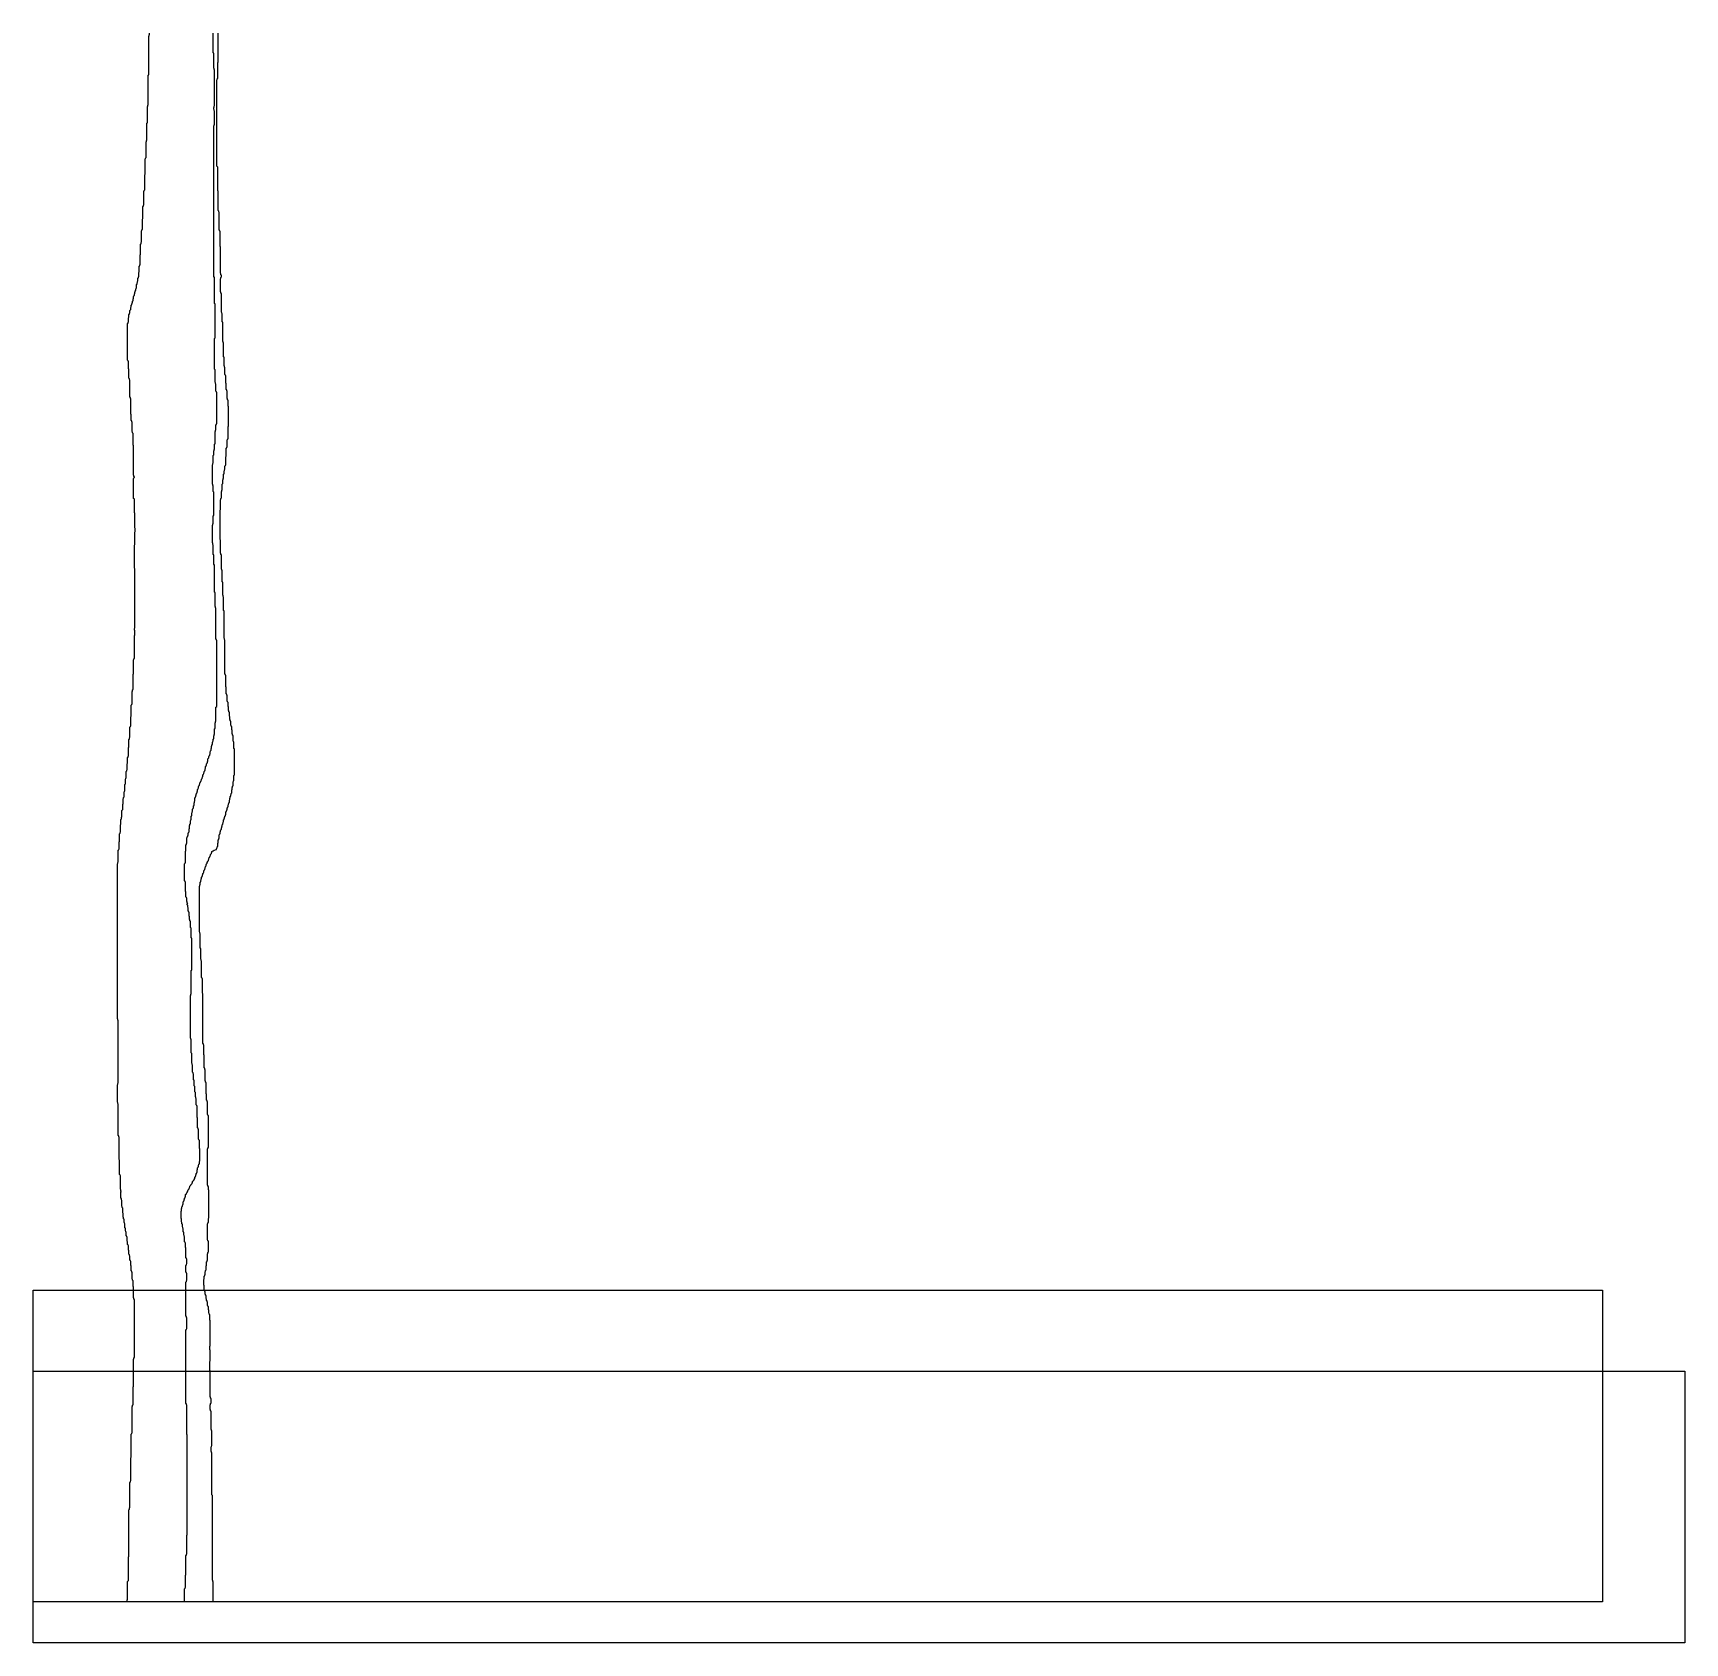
# Model space of a CAD drawing. Header units: metres. Extents: x -303 to 3381, y -92 to 3499.
import ezdxf

# ---------------------------------------------------------------- set-up
doc = ezdxf.new("R2010")
doc.units = ezdxf.units.M
for name, color, linetype in [('Curve_Exist', 63, 'Continuous'), ('CuttingCurve_A', 10, 'Continuous'), ('CuttingCurve_B', 30, 'Continuous'), ('Image', 191, 'Continuous'), ('Solution', 191, 'Continuous')]:
    doc.layers.add(name, color=color, linetype=linetype)
picture_1 = doc.add_image_def('image1.jpg', size_in_pixel=(3684.210526, 606))
picture_2 = doc.add_image_def('image2.png', size_in_pixel=(3500, 695))

msp = doc.modelspace()

# ---------------------------------------------------------------- linework, layer by layer
at = {"layer": 'Curve_Exist'}
for points in [[(-93, 0), (-93, 4), (-92, 5), (-92, 45), (-90, 47), (-90, 100), (-89, 101), (-89, 205), (-88, 206), (-88, 209), (-87, 210), (-87, 266), (-86, 267), (-86, 269), (-85, 270), (-85, 321), (-84, 322), (-84, 374), (-83, 375), (-83, 376), (-82, 377), (-82, 435), (-81, 436), (-81, 438), (-80, 439), (-80, 479), (-79, 480), (-79, 541), (-78, 542), (-78, 544), (-77, 545), (-77, 674), (-78, 675), (-78, 677), (-79, 678), (-79, 702), (-80, 703), (-80, 716), (-81, 717), (-81, 719), (-82, 720), (-82, 734), (-83, 735), (-83, 737), (-84, 738), (-84, 749), (-85, 750), (-85, 759), (-86, 760), (-86, 761), (-87, 762), (-87, 771), (-88, 772), (-88, 774), (-89, 775), (-89, 783), (-90, 784), (-90, 794), (-91, 795), (-91, 796), (-92, 797), (-92, 803), (-93, 804), (-93, 813), (-94, 814), (-94, 815), (-95, 816), (-95, 824), (-96, 825), (-96, 826), (-97, 827), (-97, 833), (-98, 834), (-98, 843), (-99, 844), (-99, 845), (-100, 846), (-100, 853), (-101, 854), (-101, 857), (-102, 858), (-102, 866), (-103, 867), (-103, 878), (-104, 879), (-104, 881), (-105, 882), (-105, 895), (-106, 896), (-106, 899), (-107, 900), (-107, 914), (-106, 915), (-107, 916), (-107, 919), (-108, 920), (-108, 950), (-109, 951), (-109, 952), (-110, 953), (-110, 985), (-111, 986), (-111, 1036), (-112, 1037), (-112, 1039), (-113, 1040), (-113, 1110), (-114, 1111), (-114, 1113), (-115, 1114), (-115, 1153), (-114, 1154), (-114, 1156), (-113, 1157), (-113, 1296), (-114, 1297), (-114, 1299), (-115, 1300), (-115, 1646), (-114, 1647), (-114, 1649), (-113, 1650), (-113, 1676), (-112, 1677), (-112, 1678), (-111, 1679), (-111, 1695), (-110, 1696), (-110, 1713), (-109, 1714), (-109, 1716), (-108, 1717), (-108, 1733), (-107, 1734), (-107, 1745), (-106, 1746), (-106, 1750), (-105, 1751), (-105, 1765), (-103, 1767), (-103, 1779), (-102, 1780), (-102, 1791), (-101, 1792), (-101, 1794), (-100, 1795), (-100, 1806), (-99, 1807), (-99, 1808), (-98, 1809), (-98, 1823), (-97, 1824), (-97, 1835), (-96, 1836), (-96, 1837), (-95, 1838), (-95, 1852), (-94, 1853), (-94, 1855), (-93, 1856), (-93, 1869), (-92, 1870), (-92, 1883), (-91, 1884), (-91, 1886), (-90, 1887), (-90, 1905), (-89, 1906), (-89, 1923), (-88, 1924), (-88, 1927), (-87, 1928), (-87, 1951), (-86, 1952), (-86, 1953), (-85, 1954), (-85, 1974), (-84, 1975), (-84, 2000), (-83, 2001), (-83, 2002), (-82, 2003), (-82, 2030), (-81, 2031), (-81, 2034), (-80, 2035), (-80, 2069), (-79, 2070), (-79, 2101), (-78, 2102), (-78, 2103), (-77, 2104), (-77, 2155), (-76, 2156), (-76, 2166), (-77, 2167), (-77, 2171), (-76, 2172), (-76, 2304), (-77, 2305), (-77, 2357), (-76, 2358), (-76, 2386), (-75, 2387), (-75, 2394), (-76, 2395), (-76, 2428), (-77, 2429), (-77, 2459), (-79, 2461), (-79, 2505), (-78, 2506), (-78, 2507), (-77, 2508), (-77, 2509), (-78, 2510), (-78, 2512), (-79, 2513), (-79, 2579), (-80, 2580), (-80, 2606), (-81, 2607), (-81, 2609), (-82, 2610), (-82, 2631), (-83, 2632), (-83, 2634), (-84, 2635), (-84, 2648), (-85, 2649), (-85, 2683), (-86, 2684), (-86, 2686), (-87, 2687), (-87, 2725), (-88, 2726), (-88, 2728), (-89, 2729), (-89, 2749), (-90, 2750), (-90, 2766), (-91, 2767), (-91, 2768), (-92, 2769), (-92, 2851), (-91, 2852), (-91, 2854), (-90, 2855), (-90, 2864), (-89, 2865), (-89, 2871), (-88, 2872), (-88, 2874), (-87, 2875), (-87, 2880), (-85, 2882), (-85, 2887), (-84, 2888), (-84, 2892), (-83, 2893), (-83, 2895), (-82, 2896), (-82, 2897), (-81, 2898), (-81, 2901), (-80, 2902), (-80, 2906), (-79, 2907), (-79, 2911), (-78, 2912), (-78, 2913), (-77, 2914), (-77, 2917), (-76, 2918), (-76, 2921), (-75, 2922), (-75, 2924), (-74, 2925), (-74, 2928), (-73, 2929), (-73, 2930), (-72, 2931), (-72, 2938), (-71, 2939), (-71, 2942), (-70, 2943), (-70, 2945), (-69, 2946), (-69, 2952), (-68, 2953), (-68, 2955), (-67, 2956), (-67, 2965), (-66, 2966), (-66, 2979), (-65, 2980), (-65, 2982), (-64, 2983), (-64, 3004), (-63, 3005), (-63, 3028), (-62, 3029), (-62, 3032), (-61, 3033), (-61, 3058), (-60, 3059), (-60, 3060), (-59, 3061), (-59, 3084), (-58, 3085), (-58, 3112), (-57, 3113), (-57, 3115), (-56, 3116), (-56, 3146), (-55, 3147), (-55, 3148), (-54, 3149), (-54, 3183), (-53, 3184), (-53, 3218), (-52, 3219), (-52, 3220), (-51, 3221), (-51, 3256), (-50, 3257), (-50, 3259), (-49, 3260), (-49, 3298), (-48, 3299), (-48, 3335), (-47, 3336), (-47, 3338), (-46, 3339), (-46, 3405), (-45, 3406), (-45, 3492), (-44, 3493), (-44, 3495), (-43, 3496), (-43, 3499)], [(99, 0), (99, 44), (98, 45), (98, 47), (97, 48), (97, 237), (96, 238), (96, 332), (95, 333), (95, 334), (94, 335), (94, 345), (95, 346), (95, 347), (96, 348), (96, 381), (95, 382), (95, 383), (94, 384), (94, 425), (93, 426), (93, 428), (92, 429), (92, 439), (93, 440), (93, 442), (94, 443), (94, 453), (93, 454), (93, 456), (92, 457), (92, 515), (91, 516), (91, 536), (92, 537), (92, 561), (91, 562), (91, 570), (92, 571), (92, 627), (91, 628), (91, 640), (90, 641), (90, 643), (89, 644), (89, 650), (88, 651), (88, 658), (87, 659), (87, 660), (86, 661), (86, 668), (85, 669), (85, 671), (84, 672), (84, 675), (83, 676), (83, 683), (82, 684), (82, 685), (81, 686), (81, 691), (80, 692), (80, 694), (79, 695), (79, 705), (78, 706), (78, 719), (79, 720), (79, 726), (80, 727), (80, 729), (81, 730), (81, 736), (82, 737), (82, 739), (83, 740), (83, 749), (84, 750), (84, 758), (85, 759), (85, 761), (86, 762), (86, 776), (87, 777), (87, 779), (88, 780), (88, 804), (87, 805), (87, 806), (86, 807), (86, 843), (87, 844), (87, 845), (88, 846), (88, 855), (89, 856), (89, 918), (88, 919), (88, 926), (87, 927), (87, 928), (86, 929), (86, 1010), (87, 1011), (87, 1012), (88, 1013), (88, 1084), (87, 1085), (87, 1086), (86, 1087), (86, 1115), (85, 1116), (85, 1118), (84, 1119), (84, 1132), (83, 1133), (83, 1158), (82, 1159), (82, 1161), (81, 1162), (81, 1186), (80, 1187), (80, 1190), (79, 1191), (79, 1219), (78, 1220), (78, 1241), (77, 1242), (77, 1244), (76, 1245), (76, 1356), (75, 1357), (75, 1389), (74, 1390), (74, 1391), (73, 1392), (73, 1429), (72, 1430), (72, 1432), (71, 1433), (71, 1457), (70, 1458), (70, 1490), (69, 1491), (69, 1493), (68, 1494), (68, 1596), (69, 1597), (69, 1599), (70, 1600), (70, 1605), (71, 1606), (71, 1609), (72, 1610), (72, 1612), (73, 1613), (73, 1616), (74, 1617), (74, 1618), (75, 1619), (75, 1621), (76, 1622), (76, 1624), (77, 1625), (77, 1626), (78, 1627), (78, 1630), (79, 1631), (79, 1632), (80, 1633), (80, 1635), (81, 1636), (81, 1638), (82, 1639), (82, 1640), (83, 1641), (83, 1644), (84, 1645), (84, 1646), (85, 1647), (85, 1649), (87, 1651), (87, 1652), (88, 1653), (88, 1655), (89, 1656), (89, 1658), (90, 1659), (90, 1660), (91, 1661), (91, 1662), (92, 1663), (92, 1664), (93, 1665), (93, 1667), (95, 1669), (95, 1670), (96, 1671), (96, 1673), (97, 1674), (99, 1675), (101, 1676), (106, 1678), (106, 1679), (107, 1680), (107, 1681), (108, 1682), (108, 1684), (109, 1685), (109, 1692), (110, 1693), (110, 1699), (111, 1700), (111, 1702), (112, 1703), (112, 1710), (113, 1711), (113, 1712), (114, 1713), (114, 1717), (115, 1718), (115, 1720), (116, 1721), (116, 1722), (117, 1723), (117, 1726), (118, 1727), (118, 1729), (119, 1730), (119, 1733), (120, 1734), (120, 1736), (121, 1737), (121, 1739), (122, 1740), (122, 1744), (123, 1745), (123, 1747), (124, 1748), (124, 1750), (125, 1751), (125, 1752), (126, 1753), (126, 1755), (127, 1756), (127, 1761), (128, 1762), (128, 1763), (129, 1764), (129, 1766), (130, 1767), (130, 1770), (131, 1771), (131, 1772), (132, 1773), (132, 1777), (133, 1778), (133, 1780), (134, 1781), (134, 1782), (135, 1783), (135, 1788), (136, 1789), (136, 1792), (137, 1793), (137, 1796), (138, 1797), (138, 1800), (139, 1801), (139, 1803), (140, 1804), (140, 1811), (141, 1812), (141, 1816), (142, 1817), (142, 1819), (143, 1820), (143, 1829), (144, 1830), (144, 1831), (145, 1832), (145, 1843), (146, 1844), (146, 1902), (145, 1903), (145, 1917), (144, 1918), (144, 1919), (143, 1920), (143, 1932), (142, 1933), (142, 1935), (141, 1936), (141, 1944), (140, 1945), (140, 1952), (139, 1953), (139, 1954), (138, 1955), (138, 1964), (137, 1965), (137, 1967), (136, 1968), (136, 1974), (135, 1975), (135, 1984), (134, 1985), (134, 1987), (133, 1988), (133, 1996), (132, 1997), (132, 2006), (131, 2007), (131, 2008), (130, 2009), (130, 2021), (129, 2022), (129, 2024), (128, 2025), (128, 2040), (127, 2041), (127, 2066), (126, 2067), (126, 2068), (125, 2069), (125, 2145), (124, 2146), (124, 2148), (123, 2149), (123, 2210), (122, 2211), (122, 2241), (121, 2242), (121, 2244), (120, 2245), (120, 2274), (119, 2275), (119, 2300), (118, 2301), (118, 2302), (117, 2303), (117, 2335), (116, 2336), (116, 2338), (115, 2339), (115, 2368), (114, 2369), (114, 2435), (115, 2436), (115, 2458), (116, 2459), (116, 2461), (117, 2462), (117, 2476), (118, 2477), (118, 2479), (119, 2480), (119, 2493), (120, 2494), (120, 2502), (121, 2503), (121, 2505), (122, 2506), (122, 2515), (123, 2516), (123, 2522), (124, 2523), (124, 2525), (125, 2526), (125, 2533), (126, 2534), (126, 2535), (127, 2536), (127, 2554), (128, 2555), (128, 2573), (129, 2574), (129, 2575), (130, 2576), (130, 2591), (131, 2592), (131, 2593), (132, 2594), (132, 2621), (133, 2622), (133, 2666), (132, 2667), (132, 2680), (131, 2681), (131, 2683), (130, 2684), (130, 2700), (129, 2701), (129, 2703), (128, 2704), (128, 2717), (127, 2718), (127, 2734), (126, 2735), (126, 2736), (125, 2737), (125, 2753), (124, 2754), (124, 2756), (123, 2757), (123, 2776), (122, 2777), (122, 2808), (121, 2809), (121, 2810), (120, 2811), (120, 2854), (119, 2855), (119, 2873), (118, 2874), (118, 2875), (117, 2876), (117, 2918), (116, 2919), (116, 2921), (115, 2922), (115, 2951), (116, 2952), (116, 2954), (117, 2955), (117, 2959), (116, 2960), (116, 2962), (115, 2963), (115, 3022), (114, 3023), (114, 3057), (113, 3058), (113, 3059), (112, 3060), (112, 3099), (111, 3100), (111, 3102), (110, 3103), (110, 3146), (109, 3147), (109, 3200), (107, 3202), (107, 3394), (108, 3395), (108, 3397), (109, 3398), (109, 3433), (110, 3434), (110, 3499)]]:
    msp.add_lwpolyline(points, dxfattribs=at)
at = {"layer": 'CuttingCurve_A'}
msp.add_lwpolyline([(-93, 0), (-93, 4), (-92, 5), (-92, 45), (-90, 47), (-90, 100), (-89, 101), (-89, 205), (-88, 206), (-88, 209), (-87, 210), (-87, 266), (-86, 267), (-86, 269), (-85, 270), (-85, 321), (-84, 322), (-84, 374), (-83, 375), (-83, 376), (-82, 377), (-82, 435), (-81, 436), (-81, 438), (-80, 439), (-80, 479), (-79, 480), (-79, 541), (-78, 542), (-78, 544), (-77, 545), (-77, 674), (-78, 675), (-78, 677), (-79, 678), (-79, 702), (-80, 703), (-80, 716), (-81, 717), (-81, 719), (-82, 720), (-82, 734), (-83, 735), (-83, 737), (-84, 738), (-84, 749), (-85, 750), (-85, 759), (-86, 760), (-86, 761), (-87, 762), (-87, 771), (-88, 772), (-88, 774), (-89, 775), (-89, 783), (-90, 784), (-90, 794), (-91, 795), (-91, 796), (-92, 797), (-92, 803), (-93, 804), (-93, 813), (-94, 814), (-94, 815), (-95, 816), (-95, 824), (-96, 825), (-96, 826), (-97, 827), (-97, 833), (-98, 834), (-98, 843), (-99, 844), (-99, 845), (-100, 846), (-100, 853), (-101, 854), (-101, 857), (-102, 858), (-102, 866), (-103, 867), (-103, 878), (-104, 879), (-104, 881), (-105, 882), (-105, 895), (-106, 896), (-106, 899), (-107, 900), (-107, 914), (-106, 915), (-107, 916), (-107, 919), (-108, 920), (-108, 950), (-109, 951), (-109, 952), (-110, 953), (-110, 985), (-111, 986), (-111, 1036), (-112, 1037), (-112, 1039), (-113, 1040), (-113, 1110), (-114, 1111), (-114, 1113), (-115, 1114), (-115, 1153), (-114, 1154), (-114, 1156), (-113, 1157), (-113, 1296), (-114, 1297), (-114, 1299), (-115, 1300), (-115, 1646), (-114, 1647), (-114, 1649), (-113, 1650), (-113, 1676), (-112, 1677), (-112, 1678), (-111, 1679), (-111, 1695), (-110, 1696), (-110, 1713), (-109, 1714), (-109, 1716), (-108, 1717), (-108, 1733), (-107, 1734), (-107, 1745), (-106, 1746), (-106, 1750), (-105, 1751), (-105, 1765), (-103, 1767), (-103, 1779), (-102, 1780), (-102, 1791), (-101, 1792), (-101, 1794), (-100, 1795), (-100, 1806), (-99, 1807), (-99, 1808), (-98, 1809), (-98, 1823), (-97, 1824), (-97, 1835), (-96, 1836), (-96, 1837), (-95, 1838), (-95, 1852), (-94, 1853), (-94, 1855), (-93, 1856), (-93, 1869), (-92, 1870), (-92, 1883), (-91, 1884), (-91, 1886), (-90, 1887), (-90, 1905), (-89, 1906), (-89, 1923), (-88, 1924), (-88, 1927), (-87, 1928), (-87, 1951), (-86, 1952), (-86, 1953), (-85, 1954), (-85, 1974), (-84, 1975), (-84, 2000), (-83, 2001), (-83, 2002), (-82, 2003), (-82, 2030), (-81, 2031), (-81, 2034), (-80, 2035), (-80, 2069), (-79, 2070), (-79, 2101), (-78, 2102), (-78, 2103), (-77, 2104), (-77, 2155), (-76, 2156), (-76, 2166), (-77, 2167), (-77, 2171), (-76, 2172), (-76, 2304), (-77, 2305), (-77, 2357), (-76, 2358), (-76, 2386), (-75, 2387), (-75, 2394), (-76, 2395), (-76, 2428), (-77, 2429), (-77, 2459), (-79, 2461), (-79, 2505), (-78, 2506), (-78, 2507), (-77, 2508), (-77, 2509), (-78, 2510), (-78, 2512), (-79, 2513), (-79, 2579), (-80, 2580), (-80, 2606), (-81, 2607), (-81, 2609), (-82, 2610), (-82, 2631), (-83, 2632), (-83, 2634), (-84, 2635), (-84, 2648), (-85, 2649), (-85, 2683), (-86, 2684), (-86, 2686), (-87, 2687), (-87, 2725), (-88, 2726), (-88, 2728), (-89, 2729), (-89, 2749), (-90, 2750), (-90, 2766), (-91, 2767), (-91, 2768), (-92, 2769), (-92, 2851), (-91, 2852), (-91, 2854), (-90, 2855), (-90, 2864), (-89, 2865), (-89, 2871), (-88, 2872), (-88, 2874), (-87, 2875), (-87, 2880), (-85, 2882), (-85, 2887), (-84, 2888), (-84, 2892), (-83, 2893), (-83, 2895), (-82, 2896), (-82, 2897), (-81, 2898), (-81, 2901), (-80, 2902), (-80, 2906), (-79, 2907), (-79, 2911), (-78, 2912), (-78, 2913), (-77, 2914), (-77, 2917), (-76, 2918), (-76, 2921), (-75, 2922), (-75, 2924), (-74, 2925), (-74, 2928), (-73, 2929), (-73, 2930), (-72, 2931), (-72, 2938), (-71, 2939), (-71, 2942), (-70, 2943), (-70, 2945), (-69, 2946), (-69, 2952), (-68, 2953), (-68, 2955), (-67, 2956), (-67, 2965), (-66, 2966), (-66, 2979), (-65, 2980), (-65, 2982), (-64, 2983), (-64, 3004), (-63, 3005), (-63, 3028), (-62, 3029), (-62, 3032), (-61, 3033), (-61, 3058), (-60, 3059), (-60, 3060), (-59, 3061), (-59, 3084), (-58, 3085), (-58, 3112), (-57, 3113), (-57, 3115), (-56, 3116), (-56, 3146), (-55, 3147), (-55, 3148), (-54, 3149), (-54, 3183), (-53, 3184), (-53, 3218), (-52, 3219), (-52, 3220), (-51, 3221), (-51, 3256), (-50, 3257), (-50, 3259), (-49, 3260), (-49, 3298), (-48, 3299), (-48, 3335), (-47, 3336), (-47, 3338), (-46, 3339), (-46, 3405), (-45, 3406), (-45, 3492), (-44, 3493), (-44, 3495), (-43, 3496), (-43, 3499)], dxfattribs=at)
at = {"layer": 'CuttingCurve_B'}
msp.add_lwpolyline([(35, 0), (35, 29), (36, 30), (36, 31), (37, 32), (37, 59), (38, 60), (38, 103), (39, 104), (39, 106), (40, 107), (40, 148), (41, 149), (41, 372), (40, 373), (40, 438), (39, 439), (39, 441), (38, 442), (38, 606), (39, 607), (39, 608), (40, 609), (40, 633), (39, 634), (39, 636), (38, 637), (38, 713), (39, 714), (39, 716), (40, 717), (40, 732), (39, 733), (39, 734), (38, 735), (38, 750), (39, 751), (39, 753), (40, 754), (40, 764), (39, 765), (39, 766), (38, 767), (38, 789), (37, 790), (37, 800), (36, 801), (36, 802), (35, 803), (35, 814), (34, 815), (34, 817), (33, 818), (33, 824), (32, 825), (32, 832), (31, 833), (31, 835), (30, 836), (30, 842), (29, 843), (29, 846), (28, 847), (28, 854), (27, 855), (27, 871), (28, 872), (28, 877), (29, 878), (29, 881), (30, 882), (30, 884), (31, 885), (31, 886), (32, 887), (32, 892), (33, 893), (33, 894), (34, 895), (34, 897), (35, 898), (35, 900), (36, 901), (36, 903), (37, 904), (37, 908), (39, 910), (39, 911), (41, 913), (41, 914), (42, 915), (42, 917), (43, 918), (43, 919), (45, 921), (45, 922), (46, 923), (46, 924), (47, 925), (47, 927), (49, 929), (49, 930), (52, 933), (52, 934), (53, 935), (53, 937), (54, 938), (54, 939), (56, 941), (56, 942), (58, 944), (58, 947), (59, 948), (59, 949), (60, 950), (60, 952), (61, 953), (61, 955), (62, 956), (62, 957), (63, 958), (63, 963), (64, 964), (64, 968), (65, 969), (65, 970), (66, 971), (66, 974), (67, 975), (67, 976), (68, 977), (68, 982), (69, 983), (69, 1010), (68, 1011), (68, 1029), (67, 1030), (67, 1031), (66, 1032), (66, 1053), (65, 1054), (65, 1056), (64, 1057), (64, 1079), (63, 1080), (63, 1105), (62, 1106), (62, 1107), (61, 1108), (61, 1122), (60, 1123), (60, 1125), (59, 1126), (59, 1136), (58, 1137), (58, 1149), (56, 1151), (56, 1163), (55, 1164), (55, 1177), (54, 1178), (54, 1180), (53, 1181), (53, 1197), (52, 1198), (52, 1200), (51, 1201), (51, 1223), (50, 1224), (50, 1254), (49, 1255), (49, 1256), (48, 1257), (48, 1352), (49, 1353), (49, 1355), (50, 1356), (50, 1408), (51, 1409), (51, 1480), (50, 1481), (50, 1502), (48, 1504), (48, 1518), (47, 1519), (47, 1521), (46, 1522), (46, 1528), (45, 1529), (45, 1538), (44, 1539), (44, 1540), (43, 1541), (43, 1548), (42, 1549), (42, 1553), (41, 1554), (41, 1556), (42, 1557), (41, 1558), (41, 1561), (40, 1562), (40, 1569), (39, 1570), (39, 1571), (38, 1572), (38, 1583), (37, 1584), (37, 1605), (36, 1606), (36, 1607), (35, 1608), (35, 1646), (36, 1647), (36, 1648), (37, 1649), (37, 1674), (38, 1675), (38, 1688), (39, 1689), (39, 1691), (40, 1692), (40, 1704), (41, 1705), (41, 1706), (42, 1707), (42, 1709), (43, 1710), (43, 1714), (44, 1715), (44, 1716), (45, 1717), (45, 1724), (46, 1725), (46, 1731), (47, 1732), (47, 1734), (48, 1735), (48, 1742), (49, 1743), (49, 1744), (50, 1745), (50, 1752), (51, 1753), (51, 1759), (52, 1760), (52, 1762), (53, 1763), (53, 1768), (54, 1769), (54, 1770), (55, 1771), (55, 1775), (56, 1776), (56, 1782), (57, 1783), (57, 1785), (58, 1786), (58, 1793), (59, 1794), (59, 1795), (60, 1796), (60, 1798), (61, 1799), (61, 1802), (62, 1803), (62, 1804), (63, 1805), (63, 1807), (64, 1808), (64, 1812), (65, 1813), (65, 1814), (66, 1815), (66, 1818), (67, 1819), (67, 1820), (68, 1821), (68, 1823), (69, 1824), (69, 1826), (70, 1827), (70, 1828), (71, 1829), (71, 1830), (72, 1831), (72, 1832), (73, 1833), (73, 1835), (74, 1836), (74, 1838), (75, 1839), (75, 1840), (76, 1841), (76, 1844), (77, 1845), (77, 1846), (78, 1847), (78, 1849), (79, 1850), (79, 1852), (80, 1853), (80, 1854), (81, 1855), (81, 1858), (82, 1859), (82, 1863), (83, 1864), (83, 1865), (84, 1866), (84, 1869), (85, 1870), (85, 1871), (86, 1872), (86, 1874), (87, 1875), (87, 1880), (89, 1882), (89, 1885), (90, 1886), (90, 1887), (91, 1888), (91, 1890), (92, 1891), (92, 1896), (93, 1897), (93, 1898), (94, 1899), (94, 1903), (95, 1904), (95, 1908), (96, 1909), (96, 1911), (97, 1912), (97, 1917), (98, 1918), (98, 1919), (99, 1920), (99, 1924), (100, 1925), (100, 1931), (101, 1932), (101, 1934), (102, 1935), (102, 1947), (103, 1948), (103, 1960), (104, 1961), (104, 1963), (105, 1964), (105, 1995), (107, 1997), (107, 2144), (106, 2145), (106, 2146), (105, 2147), (105, 2216), (104, 2217), (104, 2219), (103, 2220), (103, 2251), (102, 2252), (102, 2312), (100, 2314), (100, 2335), (99, 2336), (99, 2357), (98, 2358), (98, 2361), (97, 2362), (97, 2401), (98, 2402), (98, 2404), (99, 2405), (99, 2422), (100, 2423), (100, 2475), (99, 2476), (99, 2489), (98, 2490), (98, 2492), (97, 2493), (97, 2536), (98, 2537), (98, 2539), (99, 2540), (99, 2557), (100, 2558), (100, 2567), (101, 2568), (101, 2570), (102, 2571), (102, 2582), (103, 2583), (103, 2610), (104, 2611), (104, 2613), (105, 2614), (105, 2625), (106, 2626), (106, 2627), (107, 2628), (107, 2697), (106, 2698), (106, 2699), (105, 2700), (105, 2716), (104, 2717), (104, 2719), (103, 2720), (103, 2748), (102, 2749), (102, 2818), (103, 2819), (103, 2895), (102, 2896), (102, 2954), (100, 2956), (100, 3292), (101, 3293), (101, 3294), (102, 3295), (102, 3325), (101, 3326), (101, 3328), (100, 3329), (100, 3333), (101, 3334), (101, 3336), (102, 3337), (102, 3417), (101, 3418), (101, 3420), (100, 3421), (100, 3454), (99, 3455), (99, 3499)], dxfattribs=at)

# ---------------------------------------------------------------- pictures from other files: only their frames are drawn
at = {"layer": 'Image'}
image = msp.add_image(picture_1, insert=(-303, -92.1), size_in_units=(3684.2, 606), dxfattribs=at)
at = {"layer": 'Solution'}
image = msp.add_image(picture_2, insert=(-303, 0), size_in_units=(3500, 695), dxfattribs=at)

doc.saveas('drawing.dxf')
